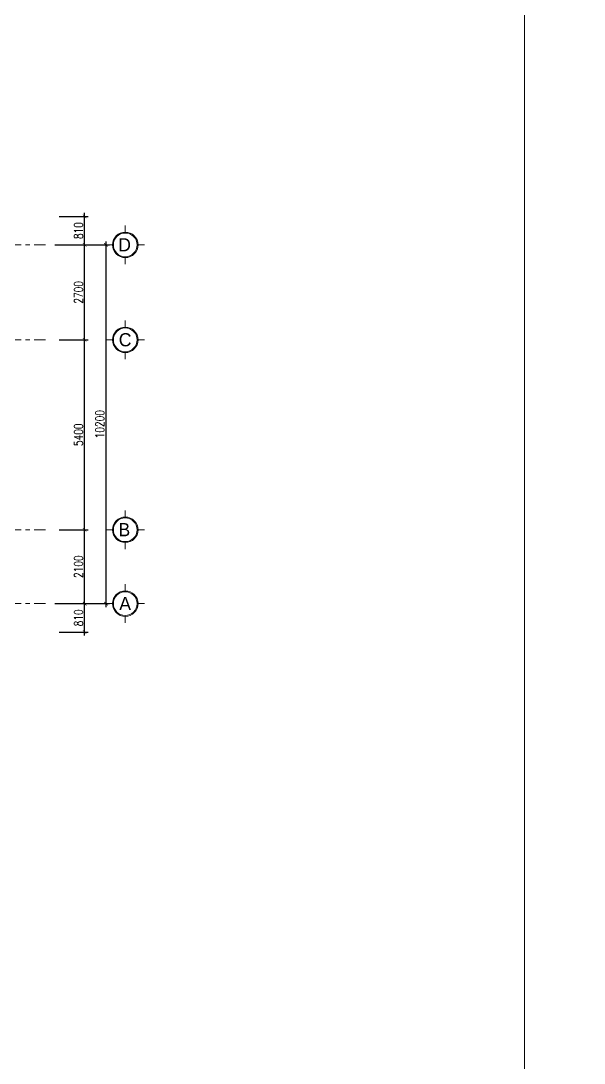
# Model space of a CAD drawing. Header units: millimetres. Extents: x 0 to 8478784, y 0 to 684185.
# Drawn here: x 4078321 to 4094337, y 266799 to 296436 of the extents above; entities that cross this region are included whole.
import ezdxf
from ezdxf.enums import TextEntityAlignment as Align

# ---------------------------------------------------------------- set-up
doc = ezdxf.new("R2010")
doc.units = ezdxf.units.MM
doc.header["$LTSCALE"] = 5000
doc.header["$MEASUREMENT"] = 0
doc.header["$PDMODE"] = 1
doc.header["$PDSIZE"] = -2
doc.linetypes.add('CENTER', pattern=[2, 1.25, -0.25, 0.25, -0.25])
for name, color, linetype, lineweight in [('00-XM.Dim', 8, 'Continuous', 15), ('00-XMT.Axes', 22, 'CENTER', 15), ('00-XMT.Text', 4, 'Continuous', 20), ('02-XMT.Beams', 94, 'Continuous', 25), ('net thay', 7, 'Continuous', 15)]:
    doc.layers.add(name, color=color, linetype=linetype, lineweight=lineweight)
doc.styles.add('VnAvantH', font='VHAVAN.TTF')
doc.styles.add('vnsimli 0.7', font='vnsimli.shx', dxfattribs={"width": 0.75})
doc.dimstyles.new('XMT 1-1-100', dxfattribs={"dimscale": 100, "dimtxt": 2.5, "dimasz": 1, "dimexe": 1, "dimexo": 0, "dimgap": 0.5, "dimtad": 1, "dimdec": 0, "dimzin": 0, "dimdsep": 46, "dimtxsty": 'vnsimli 0.7', "dimblk": 'ARCHTICK', "dimcen": 1.5, "dimdle": 1, "dimclrd": 8, "dimclre": 8, "dimclrt": 116, "dimadec": 0, "dimazin": 0, "dimtfac": 1, "dimtdec": 0, "dimtofl": 0, "dimtmove": 0, "dimatfit": 3, "dimfxl": 0.18, "dimtolj": 1, "dimtzin": 0, "dimarcsym": 0})

# ---------------------------------------------------------------- blocks, each defined once
blk = doc.blocks.new('00-XMT-Axis symbol')
at = {"layer": '00-XMT.Axes', "linetype": 'Continuous'}
for p, q in [((0, 2.9), (0, 4.4)), ((-2.9, 0), (-4.4, 0)), ((2.9, 0), (4.4, 0)), ((0, -2.9), (0, -4.4))]:
    blk.add_line(p, q, dxfattribs=at)
blk.add_circle((0, 0), 2.9, dxfattribs=at)
at = {"layer": '00-XMT.Axes', "color": 7, "linetype": 'Continuous'}
blk.add_circle((0, 0), 2.7, dxfattribs=at)
at = {"layer": '00-XMT.Text', "color": 7, "style": 'VnAvantH'}
blk.add_attdef('00', text='', height=3, dxfattribs=at).set_placement((0.03, -1.47), align=Align.CENTER)
blk = doc.blocks.new('_ArchTick')
at = {"color": 0, "linetype": 'ByBlock', "const_width": 0.15}
blk.add_lwpolyline([(-0.5, -0.5), (0.5, 0.5)], dxfattribs=at)
blk = doc.blocks.new('*D62')
at = {"layer": '00-XM.Dim', "color": 8, "linetype": 'Continuous', "lineweight": -2, "transparency": 16777216}
for p, q in [((4079409, 279866), (4080234, 279866)), ((4080134, 278956), (4080134, 279966)), ((4079409, 279056), (4080234, 279056))]:
    blk.add_line(p, q, dxfattribs=at)
at = {"layer": 'Defpoints', "color": 0, "linetype": 'Continuous', "lineweight": 100, "transparency": 16777216}
for p in [(4079409, 279866), (4080134, 279866), (4079409, 279056)]:
    blk.add_point(p, dxfattribs=at)
at = {"layer": '00-XM.Dim', "color": 8, "linetype": 'Continuous', "lineweight": -2, "transparency": 16777216, "xscale": 100, "yscale": 100, "zscale": 100}
for p, rotation in [((4080134, 279866), 90), ((4080134, 279056), 270)]:
    blk.add_blockref('_ArchTick', p, dxfattribs=dict(at, rotation=rotation))
at = {"layer": '00-XM.Dim', "color": 116, "linetype": 'Continuous', "lineweight": 15, "transparency": 16777216, "insert": (4079959, 279461), "char_height": 250, "attachment_point": 5, "rotation": 90, "style": 'vnsimli 0.7'}
blk.add_mtext('\\A1;810', dxfattribs=at)
blk = doc.blocks.new('*D63')
at = {"layer": '00-XM.Dim', "color": 8, "linetype": 'Continuous', "lineweight": -2, "transparency": 16777216}
for p, q in [((4079409, 281966), (4080234, 281966)), ((4080134, 279766), (4080134, 282066)), ((4079409, 279866), (4080234, 279866))]:
    blk.add_line(p, q, dxfattribs=at)
at = {"layer": 'Defpoints', "color": 0, "linetype": 'Continuous', "lineweight": 100, "transparency": 16777216}
for p in [(4079409, 281966), (4080134, 281966), (4079409, 279866)]:
    blk.add_point(p, dxfattribs=at)
at = {"layer": '00-XM.Dim', "color": 8, "linetype": 'Continuous', "lineweight": -2, "transparency": 16777216, "xscale": 100, "yscale": 100, "zscale": 100}
for p, rotation in [((4080134, 281966), 90), ((4080134, 279866), 270)]:
    blk.add_blockref('_ArchTick', p, dxfattribs=dict(at, rotation=rotation))
at = {"layer": '00-XM.Dim', "color": 116, "linetype": 'Continuous', "lineweight": 15, "transparency": 16777216, "insert": (4079959, 280916), "char_height": 250, "attachment_point": 5, "rotation": 90, "style": 'vnsimli 0.7'}
blk.add_mtext('\\A1;2100', dxfattribs=at)
blk = doc.blocks.new('*D64')
at = {"layer": '00-XM.Dim', "color": 8, "linetype": 'Continuous', "lineweight": -2, "transparency": 16777216}
for p, q in [((4079409, 287366), (4080234, 287366)), ((4080134, 281866), (4080134, 287466)), ((4079409, 281966), (4080234, 281966))]:
    blk.add_line(p, q, dxfattribs=at)
at = {"layer": 'Defpoints', "color": 0, "linetype": 'Continuous', "lineweight": 100, "transparency": 16777216}
for p in [(4079409, 287366), (4080134, 287366), (4079409, 281966)]:
    blk.add_point(p, dxfattribs=at)
at = {"layer": '00-XM.Dim', "color": 8, "linetype": 'Continuous', "lineweight": -2, "transparency": 16777216, "xscale": 100, "yscale": 100, "zscale": 100}
for p, rotation in [((4080134, 287366), 90), ((4080134, 281966), 270)]:
    blk.add_blockref('_ArchTick', p, dxfattribs=dict(at, rotation=rotation))
at = {"layer": '00-XM.Dim', "color": 116, "linetype": 'Continuous', "lineweight": 15, "transparency": 16777216, "insert": (4079959, 284666), "char_height": 250, "attachment_point": 5, "rotation": 90, "style": 'vnsimli 0.7'}
blk.add_mtext('\\A1;5400', dxfattribs=at)
blk = doc.blocks.new('*D65')
at = {"layer": '00-XM.Dim', "color": 8, "linetype": 'Continuous', "lineweight": -2, "transparency": 16777216}
for p, q in [((4080134, 287266), (4080134, 290166)), ((4079409, 290066), (4080234, 290066)), ((4079409, 287366), (4080234, 287366))]:
    blk.add_line(p, q, dxfattribs=at)
at = {"layer": 'Defpoints', "color": 0, "linetype": 'Continuous', "lineweight": 100, "transparency": 16777216}
for p in [(4079409, 290066), (4080134, 290066), (4079409, 287366)]:
    blk.add_point(p, dxfattribs=at)
at = {"layer": '00-XM.Dim', "color": 8, "linetype": 'Continuous', "lineweight": -2, "transparency": 16777216, "xscale": 100, "yscale": 100, "zscale": 100}
for p, rotation in [((4080134, 290066), 90), ((4080134, 287366), 270)]:
    blk.add_blockref('_ArchTick', p, dxfattribs=dict(at, rotation=rotation))
at = {"layer": '00-XM.Dim', "color": 116, "linetype": 'Continuous', "lineweight": 15, "transparency": 16777216, "insert": (4079959, 288716), "char_height": 250, "attachment_point": 5, "rotation": 90, "style": 'vnsimli 0.7'}
blk.add_mtext('\\A1;2700', dxfattribs=at)
blk = doc.blocks.new('*D66')
at = {"layer": '00-XM.Dim', "color": 8, "linetype": 'Continuous', "lineweight": -2, "transparency": 16777216}
for p, q in [((4079409, 290876), (4080234, 290876)), ((4080134, 289966), (4080134, 290976)), ((4079409, 290066), (4080234, 290066))]:
    blk.add_line(p, q, dxfattribs=at)
at = {"layer": 'Defpoints', "color": 0, "linetype": 'Continuous', "lineweight": 100, "transparency": 16777216}
for p in [(4079409, 290876), (4080134, 290876), (4079409, 290066)]:
    blk.add_point(p, dxfattribs=at)
at = {"layer": '00-XM.Dim', "color": 8, "linetype": 'Continuous', "lineweight": -2, "transparency": 16777216, "xscale": 100, "yscale": 100, "zscale": 100}
for p, rotation in [((4080134, 290876), 90), ((4080134, 290066), 270)]:
    blk.add_blockref('_ArchTick', p, dxfattribs=dict(at, rotation=rotation))
at = {"layer": '00-XM.Dim', "color": 116, "linetype": 'Continuous', "lineweight": 15, "transparency": 16777216, "insert": (4079959, 290471), "char_height": 250, "attachment_point": 5, "rotation": 90, "style": 'vnsimli 0.7'}
blk.add_mtext('\\A1;810', dxfattribs=at)
blk = doc.blocks.new('*D67')
at = {"layer": '00-XM.Dim', "color": 8, "linetype": 'Continuous', "lineweight": -2, "transparency": 16777216}
for p, q in [((4080740, 290166), (4080740, 279766)), ((4079284, 290066), (4080840, 290066)), ((4079284, 279866), (4080840, 279866))]:
    blk.add_line(p, q, dxfattribs=at)
at = {"layer": 'Defpoints', "color": 0, "linetype": 'Continuous', "lineweight": 100, "transparency": 16777216}
for p in [(4079284, 290066), (4079284, 279866), (4080740, 279866)]:
    blk.add_point(p, dxfattribs=at)
at = {"layer": '00-XM.Dim', "color": 8, "linetype": 'Continuous', "lineweight": -2, "transparency": 16777216, "xscale": 100, "yscale": 100, "zscale": 100}
for p, rotation in [((4080740, 290066), 90), ((4080740, 279866), 270)]:
    blk.add_blockref('_ArchTick', p, dxfattribs=dict(at, rotation=rotation))
at = {"layer": '00-XM.Dim', "color": 116, "linetype": 'Continuous', "lineweight": 15, "transparency": 16777216, "insert": (4080565, 284966), "char_height": 250, "attachment_point": 5, "rotation": 90, "style": 'vnsimli 0.7'}
blk.add_mtext('\\A1;10200', dxfattribs=at)

msp = doc.modelspace()

# ---------------------------------------------------------------- linework, layer by layer
at = {"layer": '00-XMT.Axes', "color": 8, "linetype": 'CENTER', "lineweight": 15, "ltscale": 0.1}
for p, q in [((4017701.8, 290065.7), (4079018.6, 290065.7)), ((4017701.8, 287365.7), (4079018.6, 287365.7)), ((4017701.8, 281965.7), (4079018.6, 281965.7)), ((4017701.8, 279865.7), (4079018.6, 279865.7))]:
    msp.add_line(p, q, dxfattribs=at)
at = {"layer": '02-XMT.Beams', "linetype": 'ByBlock', "lineweight": 15}
msp.add_lwpolyline([(4008544, 297924), (4092644, 297924), (4092644, 238524), (4008544, 238524)], close=True, dxfattribs=at)
at = {"layer": 'net thay', "linetype": 'CENTER', "lineweight": 15}
msp.add_circle((3911642, 421190.5), 262994, dxfattribs=at)

# ---------------------------------------------------------------- block references
at = {"layer": '00-XM.Dim', "linetype": 'CENTER', "lineweight": 15}
ref = msp.add_blockref('00-XMT-Axis symbol', (4081289.7, 290065.7), dxfattribs=dict(at, xscale=-125, yscale=125, zscale=125))
ref.add_attrib('00', 'D', dxfattribs={"layer": '00-XMT.Text', "color": 7, "height": 375, "style": 'VnAvantH'}).set_placement((4081270.2, 289881.8), align=Align.CENTER)
ref = msp.add_blockref('00-XMT-Axis symbol', (4081289.7, 287365.7), dxfattribs=dict(at, xscale=-125, yscale=125, zscale=125))
ref.add_attrib('00', 'C', dxfattribs={"layer": '00-XMT.Text', "color": 7, "height": 375, "style": 'VnAvantH'}).set_placement((4081286, 287181.8), align=Align.CENTER)
ref = msp.add_blockref('00-XMT-Axis symbol', (4081289.7, 281965.7), dxfattribs=dict(at, xscale=-125, yscale=125, zscale=125))
ref.add_attrib('00', 'B', dxfattribs={"layer": '00-XMT.Text', "color": 7, "height": 375, "style": 'VnAvantH'}).set_placement((4081263.2, 281781.8), align=Align.CENTER)
ref = msp.add_blockref('00-XMT-Axis symbol', (4081289.7, 279865.7), dxfattribs=dict(at, xscale=-125, yscale=125, zscale=125))
ref.add_attrib('00', 'A', dxfattribs={"layer": '00-XMT.Text', "color": 7, "height": 375, "style": 'VnAvantH'}).set_placement((4081286.5, 279681.8), align=Align.CENTER)

# ---------------------------------------------------------------- dimensions: what is measured, and where the dimension line sits
at = {"layer": '00-XM.Dim', "linetype": 'Continuous', "lineweight": 15}
for base, p1, p2, picture, middle in [((4080134.2, 290875.7), (4079409.4, 290065.7), (4079409.4, 290875.7), '*D66', (4079959.2, 290470.7)), ((4080739.7, 279865.7), (4079284.4, 290065.7), (4079284.4, 279865.7), '*D67', (4080564.7, 284965.7)), ((4080134.2, 290065.7), (4079409.4, 287365.7), (4079409.4, 290065.7), '*D65', (4079959.2, 288715.7)), ((4080134.2, 287365.7), (4079409.4, 281965.7), (4079409.4, 287365.7), '*D64', (4079959.2, 284665.7)), ((4080134.2, 281965.7), (4079409.4, 279865.7), (4079409.4, 281965.7), '*D63', (4079959.2, 280915.7)), ((4080134.2, 279865.7), (4079409.4, 279055.7), (4079409.4, 279865.7), '*D62', (4079959.2, 279460.7))]:
    dim = msp.add_linear_dim(base=base, p1=p1, p2=p2, angle=90, dimstyle='XMT 1-1-100', dxfattribs=at)
    dim.commit()
    dim.dimension.update_dxf_attribs({"geometry": picture, "text_midpoint": middle})

doc.saveas('drawing.dxf')
